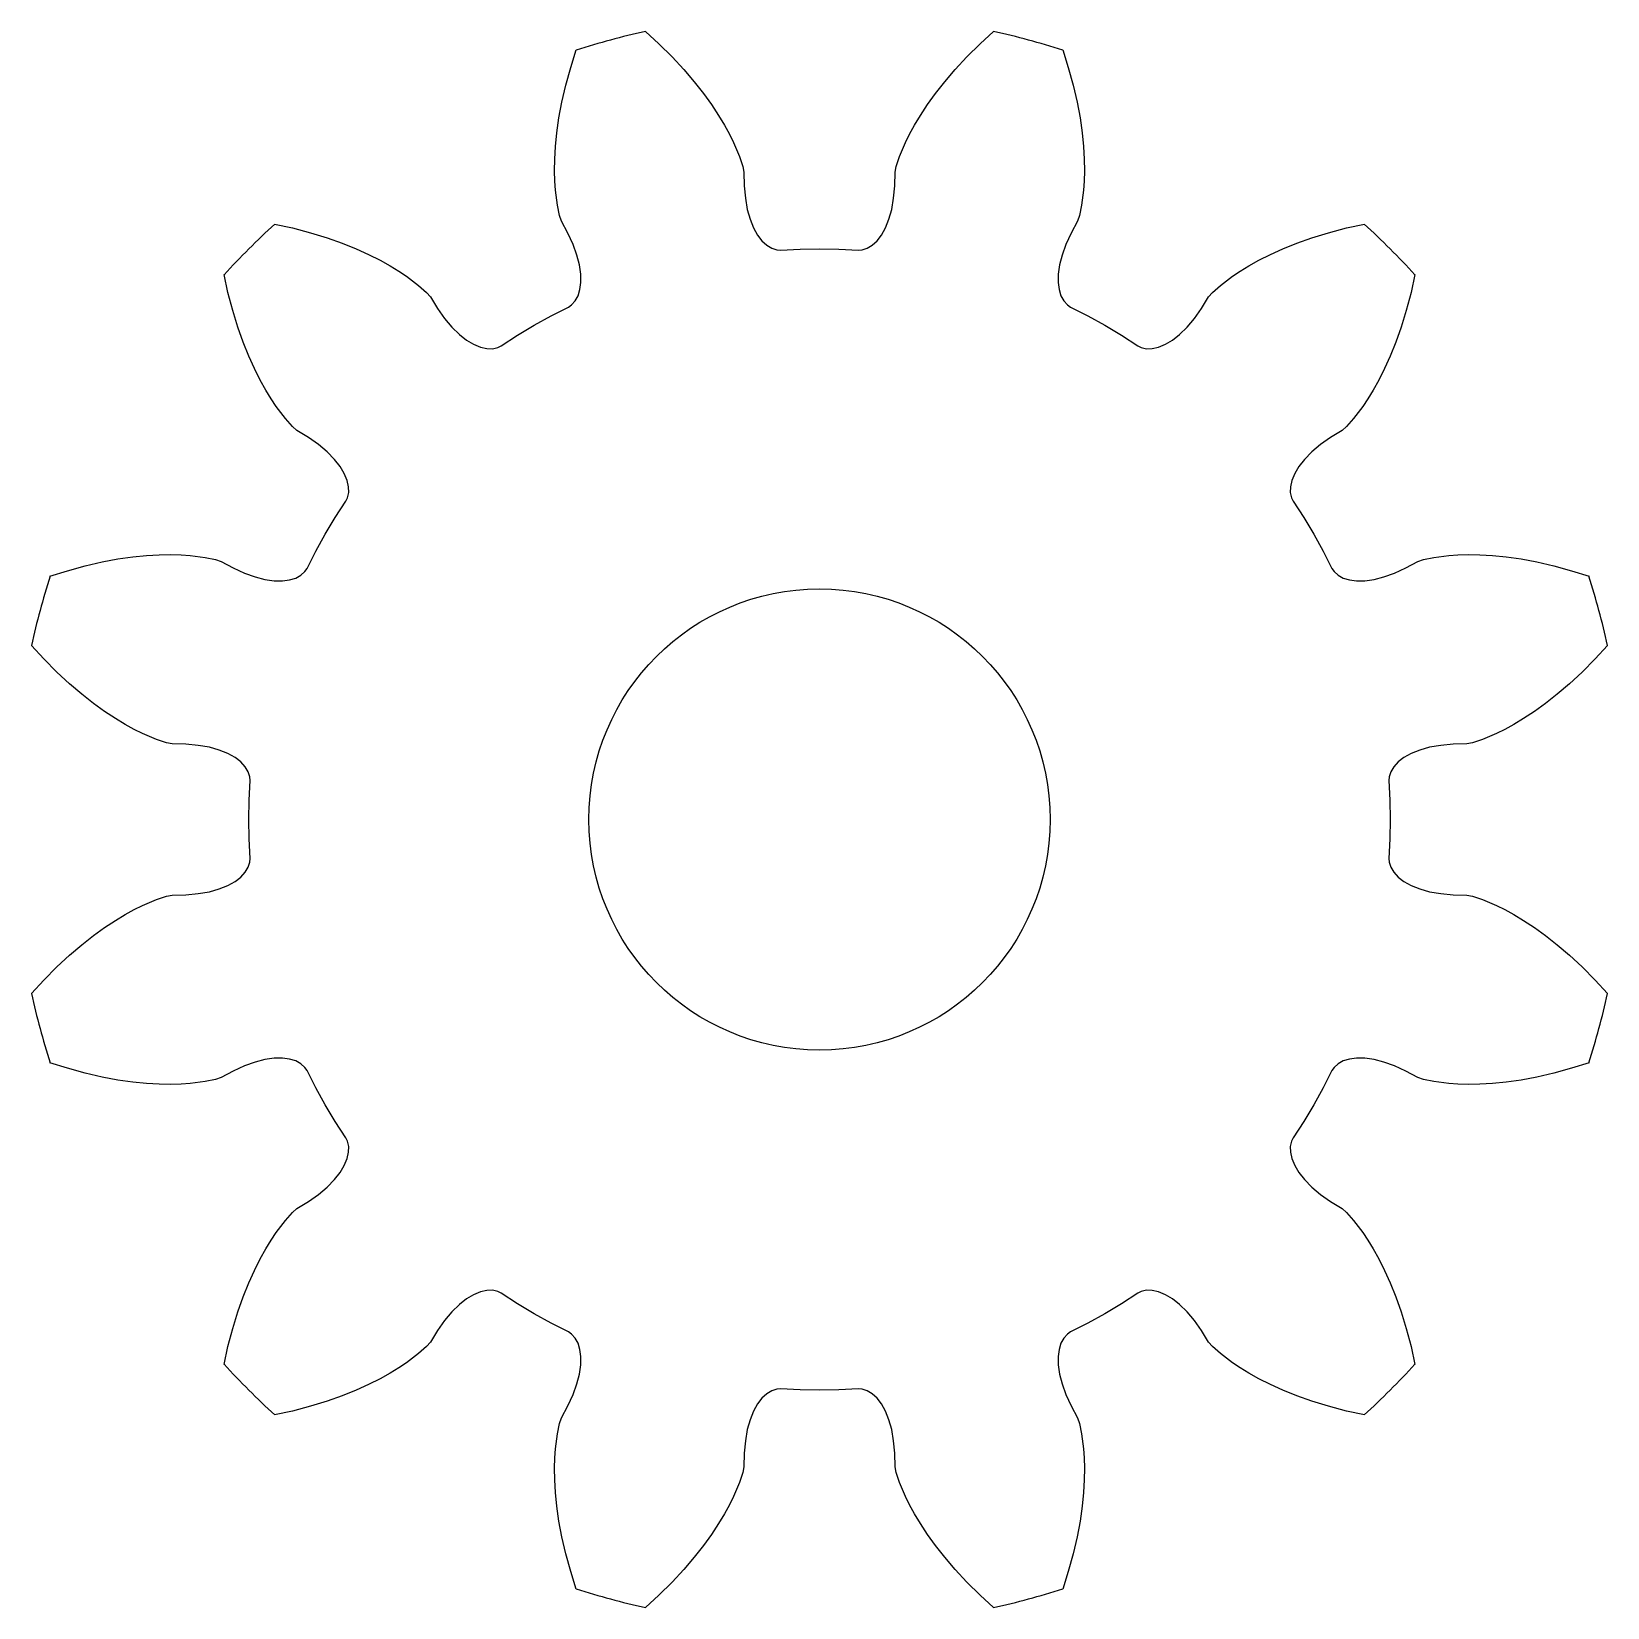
# Model space of a CAD drawing. Extents: x 29.2 to 42.8, y -6.8 to 6.8.
import ezdxf

# ---------------------------------------------------------------- set-up
doc = ezdxf.new("R2010")
doc.units = 0

msp = doc.modelspace()

# ---------------------------------------------------------------- linework, layer by layer
msp.add_circle((36, 0), 2)
msp.add_circle((36, 0), 2)
at = {"layer": 'layer0'}
for p, q in [((34.49, 6.835), (34.607, 6.729)), ((34.607, 6.729), (34.721, 6.616)), ((37.279, 6.616), (37.393, 6.729)), ((37.393, 6.729), (37.51, 6.835)), ((33.842, 6.524), (33.89, 6.675)), ((34.721, 6.616), (34.823, 6.506)), ((37.177, 6.506), (37.279, 6.616)), ((38.11, 6.675), (38.158, 6.524)), ((33.8, 6.37), (33.842, 6.524)), ((34.823, 6.506), (34.914, 6.4)), ((37.086, 6.4), (37.177, 6.506)), ((38.158, 6.524), (38.2, 6.37)), ((33.766, 6.223), (33.8, 6.37)), ((34.914, 6.4), (34.994, 6.298)), ((34.994, 6.298), (35.064, 6.201)), ((36.936, 6.201), (37.006, 6.298)), ((37.006, 6.298), (37.086, 6.4)), ((38.2, 6.37), (38.234, 6.223)), ((33.74, 6.086), (33.766, 6.223)), ((35.064, 6.201), (35.125, 6.108)), ((36.875, 6.108), (36.936, 6.201)), ((38.234, 6.223), (38.26, 6.086)), ((33.722, 5.957), (33.74, 6.086)), ((35.125, 6.108), (35.176, 6.023)), ((35.176, 6.023), (35.219, 5.944)), ((36.781, 5.944), (36.824, 6.023)), ((36.824, 6.023), (36.875, 6.108)), ((38.26, 6.086), (38.278, 5.957)), ((33.71, 5.838), (33.722, 5.957)), ((35.219, 5.944), (35.255, 5.872)), ((36.745, 5.872), (36.781, 5.944)), ((38.278, 5.957), (38.29, 5.838)), ((33.704, 5.728), (33.71, 5.838)), ((35.255, 5.872), (35.305, 5.751)), ((35.305, 5.751), (35.334, 5.664)), ((36.666, 5.664), (36.695, 5.751)), ((36.695, 5.751), (36.745, 5.872)), ((38.29, 5.838), (38.296, 5.728)), ((33.702, 5.628), (33.704, 5.728)), ((33.704, 5.538), (33.702, 5.628)), ((35.334, 5.664), (35.345, 5.614)), ((35.345, 5.614), (35.346, 5.496)), ((36.654, 5.496), (36.655, 5.614)), ((36.655, 5.614), (36.666, 5.664)), ((38.296, 5.728), (38.298, 5.628)), ((38.298, 5.628), (38.296, 5.538)), ((33.709, 5.458), (33.704, 5.538)), ((35.346, 5.496), (35.357, 5.389)), ((36.643, 5.389), (36.654, 5.496)), ((38.296, 5.538), (38.291, 5.458)), ((33.726, 5.328), (33.709, 5.458)), ((35.357, 5.389), (35.374, 5.292)), ((36.626, 5.292), (36.643, 5.389)), ((38.291, 5.458), (38.274, 5.328)), ((33.745, 5.238), (33.726, 5.328)), ((33.761, 5.189), (33.745, 5.238)), ((35.374, 5.292), (35.399, 5.207)), ((35.399, 5.207), (35.428, 5.132)), ((36.572, 5.132), (36.601, 5.207)), ((36.601, 5.207), (36.626, 5.292)), ((38.255, 5.238), (38.239, 5.189)), ((38.274, 5.328), (38.255, 5.238)), ((31.274, 5.164), (31.429, 5.131)), ((31.429, 5.131), (31.584, 5.09)), ((31.584, 5.09), (31.728, 5.046)), ((33.818, 5.087), (33.761, 5.189)), ((33.863, 4.989), (33.818, 5.087)), ((35.428, 5.132), (35.463, 5.07)), ((35.463, 5.07), (35.501, 5.019)), ((36.499, 5.019), (36.537, 5.07)), ((36.537, 5.07), (36.572, 5.132)), ((38.182, 5.087), (38.137, 4.989)), ((38.239, 5.189), (38.182, 5.087)), ((40.272, 5.046), (40.416, 5.09)), ((40.416, 5.09), (40.571, 5.131)), ((40.571, 5.131), (40.726, 5.164)), ((31.728, 5.046), (31.859, 5)), ((31.859, 5), (31.98, 4.951)), ((31.98, 4.951), (32.089, 4.902)), ((33.896, 4.896), (33.863, 4.989)), ((35.501, 5.019), (35.543, 4.981)), ((35.543, 4.981), (35.586, 4.955)), ((35.586, 4.955), (35.63, 4.941)), ((35.63, 4.941), (35.663, 4.939)), ((35.663, 4.939), (35.831, 4.947)), ((35.831, 4.947), (36, 4.95)), ((36, 4.95), (36.169, 4.947)), ((36.169, 4.947), (36.337, 4.939)), ((36.337, 4.939), (36.37, 4.941)), ((36.37, 4.941), (36.414, 4.955)), ((36.414, 4.955), (36.457, 4.981)), ((36.457, 4.981), (36.499, 5.019)), ((38.137, 4.989), (38.104, 4.896)), ((39.911, 4.902), (40.02, 4.951)), ((40.02, 4.951), (40.141, 5)), ((40.141, 5), (40.272, 5.046)), ((32.089, 4.902), (32.188, 4.853)), ((32.188, 4.853), (32.275, 4.804)), ((32.275, 4.804), (32.352, 4.757)), ((33.918, 4.81), (33.896, 4.896)), ((33.929, 4.731), (33.918, 4.81)), ((38.082, 4.81), (38.071, 4.731)), ((38.104, 4.896), (38.082, 4.81)), ((39.648, 4.757), (39.725, 4.804)), ((39.725, 4.804), (39.812, 4.853)), ((39.812, 4.853), (39.911, 4.902)), ((30.869, 4.571), (30.836, 4.726)), ((32.352, 4.757), (32.419, 4.713)), ((32.419, 4.713), (32.523, 4.633)), ((33.922, 4.596), (33.93, 4.659)), ((33.93, 4.659), (33.929, 4.731)), ((38.071, 4.731), (38.07, 4.659)), ((38.07, 4.659), (38.078, 4.596)), ((39.477, 4.633), (39.581, 4.713)), ((39.581, 4.713), (39.648, 4.757)), ((41.164, 4.726), (41.131, 4.571)), ((30.91, 4.416), (30.869, 4.571)), ((32.523, 4.633), (32.591, 4.572)), ((32.591, 4.572), (32.625, 4.534)), ((32.625, 4.534), (32.686, 4.433)), ((33.881, 4.498), (33.906, 4.542)), ((33.906, 4.542), (33.922, 4.596)), ((38.078, 4.596), (38.094, 4.542)), ((38.094, 4.542), (38.119, 4.498)), ((39.314, 4.433), (39.375, 4.534)), ((39.375, 4.534), (39.409, 4.572)), ((39.409, 4.572), (39.477, 4.633)), ((41.131, 4.571), (41.09, 4.416)), ((30.954, 4.272), (30.91, 4.416)), ((32.686, 4.433), (32.748, 4.345)), ((33.673, 4.369), (33.823, 4.445)), ((33.823, 4.445), (33.85, 4.464)), ((33.85, 4.464), (33.881, 4.498)), ((38.119, 4.498), (38.15, 4.464)), ((38.15, 4.464), (38.177, 4.445)), ((38.177, 4.445), (38.327, 4.369)), ((39.252, 4.345), (39.314, 4.433)), ((41.09, 4.416), (41.046, 4.272)), ((31, 4.141), (30.954, 4.272)), ((32.748, 4.345), (32.812, 4.27)), ((32.812, 4.27), (32.876, 4.208)), ((33.38, 4.2), (33.525, 4.287)), ((33.525, 4.287), (33.673, 4.369)), ((38.327, 4.369), (38.475, 4.287)), ((38.475, 4.287), (38.62, 4.2)), ((39.124, 4.208), (39.188, 4.27)), ((39.188, 4.27), (39.252, 4.345)), ((41.046, 4.272), (41, 4.141)), ((31.049, 4.02), (31, 4.141)), ((32.876, 4.208), (32.939, 4.159)), ((32.939, 4.159), (33, 4.122)), ((33, 4.122), (33.059, 4.097)), ((33.209, 4.094), (33.239, 4.108)), ((33.239, 4.108), (33.38, 4.2)), ((38.62, 4.2), (38.761, 4.108)), ((38.761, 4.108), (38.791, 4.094)), ((38.941, 4.097), (39, 4.122)), ((39, 4.122), (39.061, 4.159)), ((39.061, 4.159), (39.124, 4.208)), ((41, 4.141), (40.951, 4.02)), ((31.098, 3.911), (31.049, 4.02)), ((33.059, 4.097), (33.114, 4.085)), ((33.114, 4.085), (33.164, 4.084)), ((33.164, 4.084), (33.209, 4.094)), ((38.791, 4.094), (38.836, 4.084)), ((38.836, 4.084), (38.886, 4.085)), ((38.886, 4.085), (38.941, 4.097)), ((40.951, 4.02), (40.902, 3.911)), ((31.147, 3.812), (31.098, 3.911)), ((40.902, 3.911), (40.853, 3.812)), ((31.196, 3.725), (31.147, 3.812)), ((31.243, 3.648), (31.196, 3.725)), ((40.804, 3.725), (40.757, 3.648)), ((40.853, 3.812), (40.804, 3.725)), ((31.287, 3.581), (31.243, 3.648)), ((31.367, 3.477), (31.287, 3.581)), ((40.713, 3.581), (40.633, 3.477)), ((40.757, 3.648), (40.713, 3.581)), ((31.428, 3.409), (31.367, 3.477)), ((40.633, 3.477), (40.572, 3.409)), ((31.466, 3.375), (31.428, 3.409)), ((31.567, 3.314), (31.466, 3.375)), ((31.655, 3.252), (31.567, 3.314)), ((40.433, 3.314), (40.345, 3.252)), ((40.534, 3.375), (40.433, 3.314)), ((40.572, 3.409), (40.534, 3.375)), ((31.73, 3.188), (31.655, 3.252)), ((31.792, 3.124), (31.73, 3.188)), ((40.27, 3.188), (40.208, 3.124)), ((40.345, 3.252), (40.27, 3.188)), ((31.841, 3.061), (31.792, 3.124)), ((31.878, 3), (31.841, 3.061)), ((40.159, 3.061), (40.122, 3)), ((40.208, 3.124), (40.159, 3.061)), ((31.903, 2.941), (31.878, 3)), ((31.915, 2.886), (31.903, 2.941)), ((31.916, 2.836), (31.915, 2.886)), ((40.085, 2.886), (40.084, 2.836)), ((40.097, 2.941), (40.085, 2.886)), ((40.122, 3), (40.097, 2.941)), ((31.8, 2.62), (31.892, 2.761)), ((31.892, 2.761), (31.906, 2.791)), ((31.906, 2.791), (31.916, 2.836)), ((40.084, 2.836), (40.094, 2.791)), ((40.094, 2.791), (40.108, 2.761)), ((40.108, 2.761), (40.2, 2.62)), ((31.713, 2.475), (31.8, 2.62)), ((40.2, 2.62), (40.287, 2.475)), ((31.631, 2.327), (31.713, 2.475)), ((40.287, 2.475), (40.369, 2.327)), ((31.555, 2.177), (31.631, 2.327)), ((40.369, 2.327), (40.445, 2.177)), ((29.476, 2.158), (29.63, 2.2)), ((29.63, 2.2), (29.777, 2.234)), ((29.777, 2.234), (29.914, 2.26)), ((29.914, 2.26), (30.043, 2.278)), ((30.043, 2.278), (30.162, 2.29)), ((30.162, 2.29), (30.272, 2.296)), ((30.272, 2.296), (30.372, 2.298)), ((30.372, 2.298), (30.462, 2.296)), ((30.462, 2.296), (30.542, 2.291)), ((30.542, 2.291), (30.672, 2.274)), ((30.672, 2.274), (30.762, 2.255)), ((30.762, 2.255), (30.811, 2.239)), ((30.811, 2.239), (30.913, 2.182)), ((41.087, 2.182), (41.189, 2.239)), ((41.189, 2.239), (41.238, 2.255)), ((41.238, 2.255), (41.328, 2.274)), ((41.328, 2.274), (41.458, 2.291)), ((41.458, 2.291), (41.538, 2.296)), ((41.538, 2.296), (41.628, 2.298)), ((41.628, 2.298), (41.728, 2.296)), ((41.728, 2.296), (41.838, 2.29)), ((41.838, 2.29), (41.957, 2.278)), ((41.957, 2.278), (42.086, 2.26)), ((42.086, 2.26), (42.223, 2.234)), ((42.223, 2.234), (42.37, 2.2)), ((42.37, 2.2), (42.524, 2.158)), ((29.325, 2.11), (29.476, 2.158)), ((30.913, 2.182), (31.011, 2.137)), ((31.011, 2.137), (31.104, 2.104)), ((31.104, 2.104), (31.19, 2.082)), ((31.19, 2.082), (31.269, 2.071)), ((31.269, 2.071), (31.341, 2.07)), ((31.341, 2.07), (31.404, 2.078)), ((31.404, 2.078), (31.458, 2.094)), ((31.458, 2.094), (31.502, 2.119)), ((31.502, 2.119), (31.536, 2.15)), ((31.536, 2.15), (31.555, 2.177)), ((40.445, 2.177), (40.464, 2.15)), ((40.464, 2.15), (40.498, 2.119)), ((40.498, 2.119), (40.542, 2.094)), ((40.542, 2.094), (40.596, 2.078)), ((40.596, 2.078), (40.659, 2.07)), ((40.659, 2.07), (40.731, 2.071)), ((40.731, 2.071), (40.81, 2.082)), ((40.81, 2.082), (40.896, 2.104)), ((40.896, 2.104), (40.989, 2.137)), ((40.989, 2.137), (41.087, 2.182)), ((42.524, 2.158), (42.675, 2.11)), ((29.271, 1.393), (29.165, 1.51)), ((42.835, 1.51), (42.729, 1.393)), ((29.384, 1.279), (29.271, 1.393)), ((42.729, 1.393), (42.616, 1.279)), ((29.494, 1.177), (29.384, 1.279)), ((42.616, 1.279), (42.506, 1.177)), ((29.6, 1.086), (29.494, 1.177)), ((42.506, 1.177), (42.4, 1.086)), ((29.702, 1.006), (29.6, 1.086)), ((29.799, 0.936), (29.702, 1.006)), ((42.298, 1.006), (42.201, 0.936)), ((42.4, 1.086), (42.298, 1.006)), ((29.892, 0.875), (29.799, 0.936)), ((29.977, 0.824), (29.892, 0.875)), ((30.056, 0.781), (29.977, 0.824)), ((42.023, 0.824), (41.944, 0.781)), ((42.108, 0.875), (42.023, 0.824)), ((42.201, 0.936), (42.108, 0.875)), ((30.128, 0.745), (30.056, 0.781)), ((30.249, 0.695), (30.128, 0.745)), ((30.336, 0.666), (30.249, 0.695)), ((41.751, 0.695), (41.664, 0.666)), ((41.872, 0.745), (41.751, 0.695)), ((41.944, 0.781), (41.872, 0.745)), ((30.386, 0.655), (30.336, 0.666)), ((30.504, 0.654), (30.386, 0.655)), ((30.611, 0.643), (30.504, 0.654)), ((30.708, 0.626), (30.611, 0.643)), ((30.793, 0.601), (30.708, 0.626)), ((30.868, 0.572), (30.793, 0.601)), ((30.93, 0.537), (30.868, 0.572)), ((41.132, 0.572), (41.07, 0.537)), ((41.207, 0.601), (41.132, 0.572)), ((41.292, 0.626), (41.207, 0.601)), ((41.389, 0.643), (41.292, 0.626)), ((41.496, 0.654), (41.389, 0.643)), ((41.614, 0.655), (41.496, 0.654)), ((41.664, 0.666), (41.614, 0.655)), ((30.981, 0.499), (30.93, 0.537)), ((31.019, 0.457), (30.981, 0.499)), ((31.045, 0.414), (31.019, 0.457)), ((31.059, 0.37), (31.045, 0.414)), ((40.955, 0.414), (40.941, 0.37)), ((40.981, 0.457), (40.955, 0.414)), ((41.019, 0.499), (40.981, 0.457)), ((41.07, 0.537), (41.019, 0.499)), ((31.053, 0.169), (31.061, 0.337)), ((31.061, 0.337), (31.059, 0.37)), ((40.941, 0.37), (40.939, 0.337)), ((40.939, 0.337), (40.947, 0.169)), ((31.05, 0), (31.053, 0.169)), ((40.947, 0.169), (40.95, 0)), ((31.053, -0.169), (31.05, 0)), ((40.95, 0), (40.947, -0.169)), ((31.061, -0.337), (31.053, -0.169)), ((40.947, -0.169), (40.939, -0.337)), ((31.045, -0.414), (31.059, -0.37)), ((31.059, -0.37), (31.061, -0.337)), ((40.939, -0.337), (40.941, -0.37)), ((40.941, -0.37), (40.955, -0.414)), ((30.868, -0.572), (30.93, -0.537)), ((30.93, -0.537), (30.981, -0.499)), ((30.981, -0.499), (31.019, -0.457)), ((31.019, -0.457), (31.045, -0.414)), ((40.955, -0.414), (40.981, -0.457)), ((40.981, -0.457), (41.019, -0.499)), ((41.019, -0.499), (41.07, -0.537)), ((41.07, -0.537), (41.132, -0.572)), ((30.249, -0.695), (30.336, -0.666)), ((30.336, -0.666), (30.386, -0.655)), ((30.386, -0.655), (30.504, -0.654)), ((30.504, -0.654), (30.611, -0.643)), ((30.611, -0.643), (30.708, -0.626)), ((30.708, -0.626), (30.793, -0.601)), ((30.793, -0.601), (30.868, -0.572)), ((41.132, -0.572), (41.207, -0.601)), ((41.207, -0.601), (41.292, -0.626)), ((41.292, -0.626), (41.389, -0.643)), ((41.389, -0.643), (41.496, -0.654)), ((41.496, -0.654), (41.614, -0.655)), ((41.614, -0.655), (41.664, -0.666)), ((41.664, -0.666), (41.751, -0.695)), ((29.977, -0.824), (30.056, -0.781)), ((30.056, -0.781), (30.128, -0.745)), ((30.128, -0.745), (30.249, -0.695)), ((41.751, -0.695), (41.872, -0.745)), ((41.872, -0.745), (41.944, -0.781)), ((41.944, -0.781), (42.023, -0.824)), ((29.702, -1.006), (29.799, -0.936)), ((29.799, -0.936), (29.892, -0.875)), ((29.892, -0.875), (29.977, -0.824)), ((42.023, -0.824), (42.108, -0.875)), ((42.108, -0.875), (42.201, -0.936)), ((42.201, -0.936), (42.298, -1.006)), ((29.494, -1.177), (29.6, -1.086)), ((29.6, -1.086), (29.702, -1.006)), ((42.298, -1.006), (42.4, -1.086)), ((42.4, -1.086), (42.506, -1.177)), ((29.384, -1.279), (29.494, -1.177)), ((42.506, -1.177), (42.616, -1.279)), ((29.271, -1.393), (29.384, -1.279)), ((42.616, -1.279), (42.729, -1.393)), ((29.165, -1.51), (29.271, -1.393)), ((42.729, -1.393), (42.835, -1.51)), ((29.476, -2.158), (29.325, -2.11)), ((29.63, -2.2), (29.476, -2.158)), ((30.913, -2.182), (30.811, -2.239)), ((31.011, -2.137), (30.913, -2.182)), ((31.104, -2.104), (31.011, -2.137)), ((31.19, -2.082), (31.104, -2.104)), ((31.269, -2.071), (31.19, -2.082)), ((31.341, -2.07), (31.269, -2.071)), ((31.404, -2.078), (31.341, -2.07)), ((31.458, -2.094), (31.404, -2.078)), ((31.502, -2.119), (31.458, -2.094)), ((31.536, -2.15), (31.502, -2.119)), ((31.555, -2.177), (31.536, -2.15)), ((31.631, -2.327), (31.555, -2.177)), ((40.445, -2.177), (40.369, -2.327)), ((40.464, -2.15), (40.445, -2.177)), ((40.498, -2.119), (40.464, -2.15)), ((40.542, -2.094), (40.498, -2.119)), ((40.596, -2.078), (40.542, -2.094)), ((40.659, -2.07), (40.596, -2.078)), ((40.731, -2.071), (40.659, -2.07)), ((40.81, -2.082), (40.731, -2.071)), ((40.896, -2.104), (40.81, -2.082)), ((40.989, -2.137), (40.896, -2.104)), ((41.087, -2.182), (40.989, -2.137)), ((41.189, -2.239), (41.087, -2.182)), ((42.524, -2.158), (42.37, -2.2)), ((42.675, -2.11), (42.524, -2.158)), ((29.777, -2.234), (29.63, -2.2)), ((29.914, -2.26), (29.777, -2.234)), ((30.043, -2.278), (29.914, -2.26)), ((30.162, -2.29), (30.043, -2.278)), ((30.272, -2.296), (30.162, -2.29)), ((30.372, -2.298), (30.272, -2.296)), ((30.462, -2.296), (30.372, -2.298)), ((30.542, -2.291), (30.462, -2.296)), ((30.672, -2.274), (30.542, -2.291)), ((30.762, -2.255), (30.672, -2.274)), ((30.811, -2.239), (30.762, -2.255)), ((41.238, -2.255), (41.189, -2.239)), ((41.328, -2.274), (41.238, -2.255)), ((41.458, -2.291), (41.328, -2.274)), ((41.538, -2.296), (41.458, -2.291)), ((41.628, -2.298), (41.538, -2.296)), ((41.728, -2.296), (41.628, -2.298)), ((41.838, -2.29), (41.728, -2.296)), ((41.957, -2.278), (41.838, -2.29)), ((42.086, -2.26), (41.957, -2.278)), ((42.223, -2.234), (42.086, -2.26)), ((42.37, -2.2), (42.223, -2.234)), ((31.713, -2.475), (31.631, -2.327)), ((40.369, -2.327), (40.287, -2.475)), ((31.8, -2.62), (31.713, -2.475)), ((40.287, -2.475), (40.2, -2.62)), ((31.892, -2.761), (31.8, -2.62)), ((40.2, -2.62), (40.108, -2.761)), ((31.906, -2.791), (31.892, -2.761)), ((31.916, -2.836), (31.906, -2.791)), ((31.915, -2.886), (31.916, -2.836)), ((40.094, -2.791), (40.084, -2.836)), ((40.084, -2.836), (40.085, -2.886)), ((40.108, -2.761), (40.094, -2.791)), ((31.841, -3.061), (31.878, -3)), ((31.878, -3), (31.903, -2.941)), ((31.903, -2.941), (31.915, -2.886)), ((40.085, -2.886), (40.097, -2.941)), ((40.097, -2.941), (40.122, -3)), ((40.122, -3), (40.159, -3.061)), ((31.73, -3.188), (31.792, -3.124)), ((31.792, -3.124), (31.841, -3.061)), ((40.159, -3.061), (40.208, -3.124)), ((40.208, -3.124), (40.27, -3.188)), ((31.567, -3.314), (31.655, -3.252)), ((31.655, -3.252), (31.73, -3.188)), ((40.27, -3.188), (40.345, -3.252)), ((40.345, -3.252), (40.433, -3.314)), ((31.367, -3.477), (31.428, -3.409)), ((31.428, -3.409), (31.466, -3.375)), ((31.466, -3.375), (31.567, -3.314)), ((40.433, -3.314), (40.534, -3.375)), ((40.534, -3.375), (40.572, -3.409)), ((40.572, -3.409), (40.633, -3.477)), ((31.287, -3.581), (31.367, -3.477)), ((40.633, -3.477), (40.713, -3.581)), ((31.196, -3.725), (31.243, -3.648)), ((31.243, -3.648), (31.287, -3.581)), ((40.713, -3.581), (40.757, -3.648)), ((40.757, -3.648), (40.804, -3.725)), ((31.098, -3.911), (31.147, -3.812)), ((31.147, -3.812), (31.196, -3.725)), ((40.804, -3.725), (40.853, -3.812)), ((40.853, -3.812), (40.902, -3.911)), ((31.049, -4.02), (31.098, -3.911)), ((40.902, -3.911), (40.951, -4.02)), ((31, -4.141), (31.049, -4.02)), ((33.059, -4.097), (33, -4.122)), ((33.114, -4.085), (33.059, -4.097)), ((33.164, -4.084), (33.114, -4.085)), ((33.209, -4.094), (33.164, -4.084)), ((33.239, -4.108), (33.209, -4.094)), ((38.791, -4.094), (38.761, -4.108)), ((38.836, -4.084), (38.791, -4.094)), ((38.886, -4.085), (38.836, -4.084)), ((38.941, -4.097), (38.886, -4.085)), ((39, -4.122), (38.941, -4.097)), ((40.951, -4.02), (41, -4.141)), ((30.954, -4.272), (31, -4.141)), ((32.876, -4.208), (32.812, -4.27)), ((32.939, -4.159), (32.876, -4.208)), ((33, -4.122), (32.939, -4.159)), ((33.38, -4.2), (33.239, -4.108)), ((33.525, -4.287), (33.38, -4.2)), ((38.62, -4.2), (38.475, -4.287)), ((38.761, -4.108), (38.62, -4.2)), ((39.061, -4.159), (39, -4.122)), ((39.124, -4.208), (39.061, -4.159)), ((39.188, -4.27), (39.124, -4.208)), ((41, -4.141), (41.046, -4.272)), ((30.91, -4.416), (30.954, -4.272)), ((32.748, -4.345), (32.686, -4.433)), ((32.812, -4.27), (32.748, -4.345)), ((33.673, -4.369), (33.525, -4.287)), ((33.823, -4.445), (33.673, -4.369)), ((38.327, -4.369), (38.177, -4.445)), ((38.475, -4.287), (38.327, -4.369)), ((39.252, -4.345), (39.188, -4.27)), ((39.314, -4.433), (39.252, -4.345)), ((41.046, -4.272), (41.09, -4.416)), ((30.869, -4.571), (30.91, -4.416)), ((32.686, -4.433), (32.625, -4.534)), ((33.85, -4.464), (33.823, -4.445)), ((33.881, -4.498), (33.85, -4.464)), ((33.906, -4.542), (33.881, -4.498)), ((38.119, -4.498), (38.094, -4.542)), ((38.15, -4.464), (38.119, -4.498)), ((38.177, -4.445), (38.15, -4.464)), ((39.375, -4.534), (39.314, -4.433)), ((41.09, -4.416), (41.131, -4.571)), ((30.836, -4.726), (30.869, -4.571)), ((32.523, -4.633), (32.419, -4.713)), ((32.591, -4.572), (32.523, -4.633)), ((32.625, -4.534), (32.591, -4.572)), ((33.922, -4.596), (33.906, -4.542)), ((33.93, -4.659), (33.922, -4.596)), ((38.078, -4.596), (38.07, -4.659)), ((38.094, -4.542), (38.078, -4.596)), ((39.409, -4.572), (39.375, -4.534)), ((39.477, -4.633), (39.409, -4.572)), ((39.581, -4.713), (39.477, -4.633)), ((41.131, -4.571), (41.164, -4.726)), ((32.352, -4.757), (32.275, -4.804)), ((32.419, -4.713), (32.352, -4.757)), ((33.918, -4.81), (33.929, -4.731)), ((33.929, -4.731), (33.93, -4.659)), ((38.07, -4.659), (38.071, -4.731)), ((38.071, -4.731), (38.082, -4.81)), ((39.648, -4.757), (39.581, -4.713)), ((39.725, -4.804), (39.648, -4.757)), ((32.089, -4.902), (31.98, -4.951)), ((32.188, -4.853), (32.089, -4.902)), ((32.275, -4.804), (32.188, -4.853)), ((33.863, -4.989), (33.896, -4.896)), ((33.896, -4.896), (33.918, -4.81)), ((38.082, -4.81), (38.104, -4.896)), ((38.104, -4.896), (38.137, -4.989)), ((39.812, -4.853), (39.725, -4.804)), ((39.911, -4.902), (39.812, -4.853)), ((40.02, -4.951), (39.911, -4.902)), ((31.728, -5.046), (31.584, -5.09)), ((31.859, -5), (31.728, -5.046)), ((31.98, -4.951), (31.859, -5)), ((33.818, -5.087), (33.863, -4.989)), ((35.501, -5.019), (35.463, -5.07)), ((35.543, -4.981), (35.501, -5.019)), ((35.586, -4.955), (35.543, -4.981)), ((35.63, -4.941), (35.586, -4.955)), ((35.663, -4.939), (35.63, -4.941)), ((35.831, -4.947), (35.663, -4.939)), ((36, -4.95), (35.831, -4.947)), ((36.169, -4.947), (36, -4.95)), ((36.337, -4.939), (36.169, -4.947)), ((36.37, -4.941), (36.337, -4.939)), ((36.414, -4.955), (36.37, -4.941)), ((36.457, -4.981), (36.414, -4.955)), ((36.499, -5.019), (36.457, -4.981)), ((36.537, -5.07), (36.499, -5.019)), ((38.137, -4.989), (38.182, -5.087)), ((40.141, -5), (40.02, -4.951)), ((40.272, -5.046), (40.141, -5)), ((40.416, -5.09), (40.272, -5.046)), ((31.429, -5.131), (31.274, -5.164)), ((31.584, -5.09), (31.429, -5.131)), ((33.745, -5.238), (33.761, -5.189)), ((33.761, -5.189), (33.818, -5.087)), ((35.428, -5.132), (35.399, -5.207)), ((35.463, -5.07), (35.428, -5.132)), ((36.572, -5.132), (36.537, -5.07)), ((36.601, -5.207), (36.572, -5.132)), ((38.182, -5.087), (38.239, -5.189)), ((38.239, -5.189), (38.255, -5.238)), ((40.571, -5.131), (40.416, -5.09)), ((40.726, -5.164), (40.571, -5.131)), ((33.709, -5.458), (33.726, -5.328)), ((33.726, -5.328), (33.745, -5.238)), ((35.374, -5.292), (35.357, -5.389)), ((35.399, -5.207), (35.374, -5.292)), ((36.626, -5.292), (36.601, -5.207)), ((36.643, -5.389), (36.626, -5.292)), ((38.255, -5.238), (38.274, -5.328)), ((38.274, -5.328), (38.291, -5.458)), ((33.704, -5.538), (33.709, -5.458)), ((35.357, -5.389), (35.346, -5.496)), ((36.654, -5.496), (36.643, -5.389)), ((38.291, -5.458), (38.296, -5.538)), ((33.702, -5.628), (33.704, -5.538)), ((35.346, -5.496), (35.345, -5.614)), ((36.655, -5.614), (36.654, -5.496)), ((38.296, -5.538), (38.298, -5.628)), ((33.704, -5.728), (33.702, -5.628)), ((33.71, -5.838), (33.704, -5.728)), ((35.334, -5.664), (35.305, -5.751)), ((35.345, -5.614), (35.334, -5.664)), ((36.666, -5.664), (36.655, -5.614)), ((36.695, -5.751), (36.666, -5.664)), ((38.296, -5.728), (38.29, -5.838)), ((38.298, -5.628), (38.296, -5.728)), ((33.722, -5.957), (33.71, -5.838)), ((35.255, -5.872), (35.219, -5.944)), ((35.305, -5.751), (35.255, -5.872)), ((36.745, -5.872), (36.695, -5.751)), ((36.781, -5.944), (36.745, -5.872)), ((38.29, -5.838), (38.278, -5.957)), ((33.74, -6.086), (33.722, -5.957)), ((35.219, -5.944), (35.176, -6.023)), ((36.824, -6.023), (36.781, -5.944)), ((38.278, -5.957), (38.26, -6.086)), ((33.766, -6.223), (33.74, -6.086)), ((35.125, -6.108), (35.064, -6.201)), ((35.176, -6.023), (35.125, -6.108)), ((36.875, -6.108), (36.824, -6.023)), ((36.936, -6.201), (36.875, -6.108)), ((38.26, -6.086), (38.234, -6.223)), ((33.8, -6.37), (33.766, -6.223)), ((35.064, -6.201), (34.994, -6.298)), ((37.006, -6.298), (36.936, -6.201)), ((38.234, -6.223), (38.2, -6.37)), ((33.842, -6.524), (33.8, -6.37)), ((34.914, -6.4), (34.823, -6.506)), ((34.994, -6.298), (34.914, -6.4)), ((37.086, -6.4), (37.006, -6.298)), ((37.177, -6.506), (37.086, -6.4)), ((38.2, -6.37), (38.158, -6.524)), ((33.89, -6.675), (33.842, -6.524)), ((34.823, -6.506), (34.721, -6.616)), ((37.279, -6.616), (37.177, -6.506)), ((38.158, -6.524), (38.11, -6.675)), ((34.721, -6.616), (34.607, -6.729)), ((37.393, -6.729), (37.279, -6.616)), ((34.607, -6.729), (34.49, -6.835)), ((37.51, -6.835), (37.393, -6.729))]:
    msp.add_line(p, q, dxfattribs=at)
for start, end in [(102.4603, 107.5397), (72.4603, 77.5397), (132.4603, 137.5397), (42.4603, 47.5397), (162.4603, 167.5397), (12.4603, 17.5397), (192.4603, 197.5397), (342.4603, 347.5397), (222.4603, 227.5397), (312.4603, 317.5397), (252.4603, 257.5397), (282.4603, 287.5397)]:
    msp.add_arc((36, 0), 7, start, end, dxfattribs=at)
at = {"layer": 'layer1'}
for p, q in [((34.49, 6.835), (34.607, 6.729)), ((34.607, 6.729), (34.721, 6.616)), ((37.279, 6.616), (37.393, 6.729)), ((37.393, 6.729), (37.51, 6.835)), ((33.842, 6.524), (33.89, 6.675)), ((34.721, 6.616), (34.823, 6.506)), ((37.177, 6.506), (37.279, 6.616)), ((38.11, 6.675), (38.158, 6.524)), ((33.8, 6.37), (33.842, 6.524)), ((34.823, 6.506), (34.914, 6.4)), ((37.086, 6.4), (37.177, 6.506)), ((38.158, 6.524), (38.2, 6.37)), ((33.766, 6.223), (33.8, 6.37)), ((34.914, 6.4), (34.994, 6.298)), ((34.994, 6.298), (35.064, 6.201)), ((36.936, 6.201), (37.006, 6.298)), ((37.006, 6.298), (37.086, 6.4)), ((38.2, 6.37), (38.234, 6.223)), ((33.74, 6.086), (33.766, 6.223)), ((35.064, 6.201), (35.125, 6.108)), ((36.875, 6.108), (36.936, 6.201)), ((38.234, 6.223), (38.26, 6.086)), ((33.722, 5.957), (33.74, 6.086)), ((35.125, 6.108), (35.176, 6.023)), ((35.176, 6.023), (35.219, 5.944)), ((36.781, 5.944), (36.824, 6.023)), ((36.824, 6.023), (36.875, 6.108)), ((38.26, 6.086), (38.278, 5.957)), ((33.71, 5.838), (33.722, 5.957)), ((35.219, 5.944), (35.255, 5.872)), ((36.745, 5.872), (36.781, 5.944)), ((38.278, 5.957), (38.29, 5.838)), ((33.704, 5.728), (33.71, 5.838)), ((35.255, 5.872), (35.305, 5.751)), ((35.305, 5.751), (35.334, 5.664)), ((36.666, 5.664), (36.695, 5.751)), ((36.695, 5.751), (36.745, 5.872)), ((38.29, 5.838), (38.296, 5.728)), ((33.702, 5.628), (33.704, 5.728)), ((33.704, 5.538), (33.702, 5.628)), ((35.334, 5.664), (35.345, 5.614)), ((35.345, 5.614), (35.346, 5.496)), ((36.654, 5.496), (36.655, 5.614)), ((36.655, 5.614), (36.666, 5.664)), ((38.296, 5.728), (38.298, 5.628)), ((38.298, 5.628), (38.296, 5.538)), ((33.709, 5.458), (33.704, 5.538)), ((35.346, 5.496), (35.357, 5.389)), ((36.643, 5.389), (36.654, 5.496)), ((38.296, 5.538), (38.291, 5.458)), ((33.726, 5.328), (33.709, 5.458)), ((35.357, 5.389), (35.374, 5.292)), ((36.626, 5.292), (36.643, 5.389)), ((38.291, 5.458), (38.274, 5.328)), ((33.745, 5.238), (33.726, 5.328)), ((33.761, 5.189), (33.745, 5.238)), ((35.374, 5.292), (35.399, 5.207)), ((35.399, 5.207), (35.428, 5.132)), ((36.572, 5.132), (36.601, 5.207)), ((36.601, 5.207), (36.626, 5.292)), ((38.255, 5.238), (38.239, 5.189)), ((38.274, 5.328), (38.255, 5.238)), ((31.274, 5.164), (31.429, 5.131)), ((31.429, 5.131), (31.584, 5.09)), ((31.584, 5.09), (31.728, 5.046)), ((33.818, 5.087), (33.761, 5.189)), ((33.863, 4.989), (33.818, 5.087)), ((35.428, 5.132), (35.463, 5.07)), ((35.463, 5.07), (35.501, 5.019)), ((36.499, 5.019), (36.537, 5.07)), ((36.537, 5.07), (36.572, 5.132)), ((38.182, 5.087), (38.137, 4.989)), ((38.239, 5.189), (38.182, 5.087)), ((40.272, 5.046), (40.416, 5.09)), ((40.416, 5.09), (40.571, 5.131)), ((40.571, 5.131), (40.726, 5.164)), ((31.728, 5.046), (31.859, 5)), ((31.859, 5), (31.98, 4.951)), ((31.98, 4.951), (32.089, 4.902)), ((33.896, 4.896), (33.863, 4.989)), ((35.501, 5.019), (35.543, 4.981)), ((35.543, 4.981), (35.586, 4.955)), ((35.586, 4.955), (35.63, 4.941)), ((35.63, 4.941), (35.663, 4.939)), ((35.663, 4.939), (35.831, 4.947)), ((35.831, 4.947), (36, 4.95)), ((36, 4.95), (36.169, 4.947)), ((36.169, 4.947), (36.337, 4.939)), ((36.337, 4.939), (36.37, 4.941)), ((36.37, 4.941), (36.414, 4.955)), ((36.414, 4.955), (36.457, 4.981)), ((36.457, 4.981), (36.499, 5.019)), ((38.137, 4.989), (38.104, 4.896)), ((39.911, 4.902), (40.02, 4.951)), ((40.02, 4.951), (40.141, 5)), ((40.141, 5), (40.272, 5.046)), ((32.089, 4.902), (32.188, 4.853)), ((32.188, 4.853), (32.275, 4.804)), ((32.275, 4.804), (32.352, 4.757)), ((33.918, 4.81), (33.896, 4.896)), ((33.929, 4.731), (33.918, 4.81)), ((38.082, 4.81), (38.071, 4.731)), ((38.104, 4.896), (38.082, 4.81)), ((39.648, 4.757), (39.725, 4.804)), ((39.725, 4.804), (39.812, 4.853)), ((39.812, 4.853), (39.911, 4.902)), ((30.869, 4.571), (30.836, 4.726)), ((32.352, 4.757), (32.419, 4.713)), ((32.419, 4.713), (32.523, 4.633)), ((33.922, 4.596), (33.93, 4.659)), ((33.93, 4.659), (33.929, 4.731)), ((38.071, 4.731), (38.07, 4.659)), ((38.07, 4.659), (38.078, 4.596)), ((39.477, 4.633), (39.581, 4.713)), ((39.581, 4.713), (39.648, 4.757)), ((41.164, 4.726), (41.131, 4.571)), ((30.91, 4.416), (30.869, 4.571)), ((32.523, 4.633), (32.591, 4.572)), ((32.591, 4.572), (32.625, 4.534)), ((32.625, 4.534), (32.686, 4.433)), ((33.881, 4.498), (33.906, 4.542)), ((33.906, 4.542), (33.922, 4.596)), ((38.078, 4.596), (38.094, 4.542)), ((38.094, 4.542), (38.119, 4.498)), ((39.314, 4.433), (39.375, 4.534)), ((39.375, 4.534), (39.409, 4.572)), ((39.409, 4.572), (39.477, 4.633)), ((41.131, 4.571), (41.09, 4.416)), ((30.954, 4.272), (30.91, 4.416)), ((32.686, 4.433), (32.748, 4.345)), ((33.673, 4.369), (33.823, 4.445)), ((33.823, 4.445), (33.85, 4.464)), ((33.85, 4.464), (33.881, 4.498)), ((38.119, 4.498), (38.15, 4.464)), ((38.15, 4.464), (38.177, 4.445)), ((38.177, 4.445), (38.327, 4.369)), ((39.252, 4.345), (39.314, 4.433)), ((41.09, 4.416), (41.046, 4.272)), ((31, 4.141), (30.954, 4.272)), ((32.748, 4.345), (32.812, 4.27)), ((32.812, 4.27), (32.876, 4.208)), ((33.38, 4.2), (33.525, 4.287)), ((33.525, 4.287), (33.673, 4.369)), ((38.327, 4.369), (38.475, 4.287)), ((38.475, 4.287), (38.62, 4.2)), ((39.124, 4.208), (39.188, 4.27)), ((39.188, 4.27), (39.252, 4.345)), ((41.046, 4.272), (41, 4.141)), ((31.049, 4.02), (31, 4.141)), ((32.876, 4.208), (32.939, 4.159)), ((32.939, 4.159), (33, 4.122)), ((33, 4.122), (33.059, 4.097)), ((33.209, 4.094), (33.239, 4.108)), ((33.239, 4.108), (33.38, 4.2)), ((38.62, 4.2), (38.761, 4.108)), ((38.761, 4.108), (38.791, 4.094)), ((38.941, 4.097), (39, 4.122)), ((39, 4.122), (39.061, 4.159)), ((39.061, 4.159), (39.124, 4.208)), ((41, 4.141), (40.951, 4.02)), ((31.098, 3.911), (31.049, 4.02)), ((33.059, 4.097), (33.114, 4.085)), ((33.114, 4.085), (33.164, 4.084)), ((33.164, 4.084), (33.209, 4.094)), ((38.791, 4.094), (38.836, 4.084)), ((38.836, 4.084), (38.886, 4.085)), ((38.886, 4.085), (38.941, 4.097)), ((40.951, 4.02), (40.902, 3.911)), ((31.147, 3.812), (31.098, 3.911)), ((40.902, 3.911), (40.853, 3.812)), ((31.196, 3.725), (31.147, 3.812)), ((31.243, 3.648), (31.196, 3.725)), ((40.804, 3.725), (40.757, 3.648)), ((40.853, 3.812), (40.804, 3.725)), ((31.287, 3.581), (31.243, 3.648)), ((31.367, 3.477), (31.287, 3.581)), ((40.713, 3.581), (40.633, 3.477)), ((40.757, 3.648), (40.713, 3.581)), ((31.428, 3.409), (31.367, 3.477)), ((40.633, 3.477), (40.572, 3.409)), ((31.466, 3.375), (31.428, 3.409)), ((31.567, 3.314), (31.466, 3.375)), ((31.655, 3.252), (31.567, 3.314)), ((40.433, 3.314), (40.345, 3.252)), ((40.534, 3.375), (40.433, 3.314)), ((40.572, 3.409), (40.534, 3.375)), ((31.73, 3.188), (31.655, 3.252)), ((31.792, 3.124), (31.73, 3.188)), ((40.27, 3.188), (40.208, 3.124)), ((40.345, 3.252), (40.27, 3.188)), ((31.841, 3.061), (31.792, 3.124)), ((31.878, 3), (31.841, 3.061)), ((40.159, 3.061), (40.122, 3)), ((40.208, 3.124), (40.159, 3.061)), ((31.903, 2.941), (31.878, 3)), ((31.915, 2.886), (31.903, 2.941)), ((31.916, 2.836), (31.915, 2.886)), ((40.085, 2.886), (40.084, 2.836)), ((40.097, 2.941), (40.085, 2.886)), ((40.122, 3), (40.097, 2.941)), ((31.8, 2.62), (31.892, 2.761)), ((31.892, 2.761), (31.906, 2.791)), ((31.906, 2.791), (31.916, 2.836)), ((40.084, 2.836), (40.094, 2.791)), ((40.094, 2.791), (40.108, 2.761)), ((40.108, 2.761), (40.2, 2.62)), ((31.713, 2.475), (31.8, 2.62)), ((40.2, 2.62), (40.287, 2.475)), ((31.631, 2.327), (31.713, 2.475)), ((40.287, 2.475), (40.369, 2.327)), ((31.555, 2.177), (31.631, 2.327)), ((40.369, 2.327), (40.445, 2.177)), ((29.476, 2.158), (29.63, 2.2)), ((29.63, 2.2), (29.777, 2.234)), ((29.777, 2.234), (29.914, 2.26)), ((29.914, 2.26), (30.043, 2.278)), ((30.043, 2.278), (30.162, 2.29)), ((30.162, 2.29), (30.272, 2.296)), ((30.272, 2.296), (30.372, 2.298)), ((30.372, 2.298), (30.462, 2.296)), ((30.462, 2.296), (30.542, 2.291)), ((30.542, 2.291), (30.672, 2.274)), ((30.672, 2.274), (30.762, 2.255)), ((30.762, 2.255), (30.811, 2.239)), ((30.811, 2.239), (30.913, 2.182)), ((41.087, 2.182), (41.189, 2.239)), ((41.189, 2.239), (41.238, 2.255)), ((41.238, 2.255), (41.328, 2.274)), ((41.328, 2.274), (41.458, 2.291)), ((41.458, 2.291), (41.538, 2.296)), ((41.538, 2.296), (41.628, 2.298)), ((41.628, 2.298), (41.728, 2.296)), ((41.728, 2.296), (41.838, 2.29)), ((41.838, 2.29), (41.957, 2.278)), ((41.957, 2.278), (42.086, 2.26)), ((42.086, 2.26), (42.223, 2.234)), ((42.223, 2.234), (42.37, 2.2)), ((42.37, 2.2), (42.524, 2.158)), ((29.325, 2.11), (29.476, 2.158)), ((30.913, 2.182), (31.011, 2.137)), ((31.011, 2.137), (31.104, 2.104)), ((31.104, 2.104), (31.19, 2.082)), ((31.19, 2.082), (31.269, 2.071)), ((31.269, 2.071), (31.341, 2.07)), ((31.341, 2.07), (31.404, 2.078)), ((31.404, 2.078), (31.458, 2.094)), ((31.458, 2.094), (31.502, 2.119)), ((31.502, 2.119), (31.536, 2.15)), ((31.536, 2.15), (31.555, 2.177)), ((40.445, 2.177), (40.464, 2.15)), ((40.464, 2.15), (40.498, 2.119)), ((40.498, 2.119), (40.542, 2.094)), ((40.542, 2.094), (40.596, 2.078)), ((40.596, 2.078), (40.659, 2.07)), ((40.659, 2.07), (40.731, 2.071)), ((40.731, 2.071), (40.81, 2.082)), ((40.81, 2.082), (40.896, 2.104)), ((40.896, 2.104), (40.989, 2.137)), ((40.989, 2.137), (41.087, 2.182)), ((42.524, 2.158), (42.675, 2.11)), ((29.271, 1.393), (29.165, 1.51)), ((42.835, 1.51), (42.729, 1.393)), ((29.384, 1.279), (29.271, 1.393)), ((42.729, 1.393), (42.616, 1.279)), ((29.494, 1.177), (29.384, 1.279)), ((42.616, 1.279), (42.506, 1.177)), ((29.6, 1.086), (29.494, 1.177)), ((42.506, 1.177), (42.4, 1.086)), ((29.702, 1.006), (29.6, 1.086)), ((29.799, 0.936), (29.702, 1.006)), ((42.298, 1.006), (42.201, 0.936)), ((42.4, 1.086), (42.298, 1.006)), ((29.892, 0.875), (29.799, 0.936)), ((29.977, 0.824), (29.892, 0.875)), ((30.056, 0.781), (29.977, 0.824)), ((42.023, 0.824), (41.944, 0.781)), ((42.108, 0.875), (42.023, 0.824)), ((42.201, 0.936), (42.108, 0.875)), ((30.128, 0.745), (30.056, 0.781)), ((30.249, 0.695), (30.128, 0.745)), ((30.336, 0.666), (30.249, 0.695)), ((41.751, 0.695), (41.664, 0.666)), ((41.872, 0.745), (41.751, 0.695)), ((41.944, 0.781), (41.872, 0.745)), ((30.386, 0.655), (30.336, 0.666)), ((30.504, 0.654), (30.386, 0.655)), ((30.611, 0.643), (30.504, 0.654)), ((30.708, 0.626), (30.611, 0.643)), ((30.793, 0.601), (30.708, 0.626)), ((30.868, 0.572), (30.793, 0.601)), ((30.93, 0.537), (30.868, 0.572)), ((41.132, 0.572), (41.07, 0.537)), ((41.207, 0.601), (41.132, 0.572)), ((41.292, 0.626), (41.207, 0.601)), ((41.389, 0.643), (41.292, 0.626)), ((41.496, 0.654), (41.389, 0.643)), ((41.614, 0.655), (41.496, 0.654)), ((41.664, 0.666), (41.614, 0.655)), ((30.981, 0.499), (30.93, 0.537)), ((31.019, 0.457), (30.981, 0.499)), ((31.045, 0.414), (31.019, 0.457)), ((31.059, 0.37), (31.045, 0.414)), ((40.955, 0.414), (40.941, 0.37)), ((40.981, 0.457), (40.955, 0.414)), ((41.019, 0.499), (40.981, 0.457)), ((41.07, 0.537), (41.019, 0.499)), ((31.053, 0.169), (31.061, 0.337)), ((31.061, 0.337), (31.059, 0.37)), ((40.941, 0.37), (40.939, 0.337)), ((40.939, 0.337), (40.947, 0.169)), ((31.05, 0), (31.053, 0.169)), ((40.947, 0.169), (40.95, 0)), ((31.053, -0.169), (31.05, 0)), ((40.95, 0), (40.947, -0.169)), ((31.061, -0.337), (31.053, -0.169)), ((40.947, -0.169), (40.939, -0.337)), ((31.045, -0.414), (31.059, -0.37)), ((31.059, -0.37), (31.061, -0.337)), ((40.939, -0.337), (40.941, -0.37)), ((40.941, -0.37), (40.955, -0.414)), ((30.868, -0.572), (30.93, -0.537)), ((30.93, -0.537), (30.981, -0.499)), ((30.981, -0.499), (31.019, -0.457)), ((31.019, -0.457), (31.045, -0.414)), ((40.955, -0.414), (40.981, -0.457)), ((40.981, -0.457), (41.019, -0.499)), ((41.019, -0.499), (41.07, -0.537)), ((41.07, -0.537), (41.132, -0.572)), ((30.249, -0.695), (30.336, -0.666)), ((30.336, -0.666), (30.386, -0.655)), ((30.386, -0.655), (30.504, -0.654)), ((30.504, -0.654), (30.611, -0.643)), ((30.611, -0.643), (30.708, -0.626)), ((30.708, -0.626), (30.793, -0.601)), ((30.793, -0.601), (30.868, -0.572)), ((41.132, -0.572), (41.207, -0.601)), ((41.207, -0.601), (41.292, -0.626)), ((41.292, -0.626), (41.389, -0.643)), ((41.389, -0.643), (41.496, -0.654)), ((41.496, -0.654), (41.614, -0.655)), ((41.614, -0.655), (41.664, -0.666)), ((41.664, -0.666), (41.751, -0.695)), ((29.977, -0.824), (30.056, -0.781)), ((30.056, -0.781), (30.128, -0.745)), ((30.128, -0.745), (30.249, -0.695)), ((41.751, -0.695), (41.872, -0.745)), ((41.872, -0.745), (41.944, -0.781)), ((41.944, -0.781), (42.023, -0.824)), ((29.702, -1.006), (29.799, -0.936)), ((29.799, -0.936), (29.892, -0.875)), ((29.892, -0.875), (29.977, -0.824)), ((42.023, -0.824), (42.108, -0.875)), ((42.108, -0.875), (42.201, -0.936)), ((42.201, -0.936), (42.298, -1.006)), ((29.494, -1.177), (29.6, -1.086)), ((29.6, -1.086), (29.702, -1.006)), ((42.298, -1.006), (42.4, -1.086)), ((42.4, -1.086), (42.506, -1.177)), ((29.384, -1.279), (29.494, -1.177)), ((42.506, -1.177), (42.616, -1.279)), ((29.271, -1.393), (29.384, -1.279)), ((42.616, -1.279), (42.729, -1.393)), ((29.165, -1.51), (29.271, -1.393)), ((42.729, -1.393), (42.835, -1.51)), ((29.476, -2.158), (29.325, -2.11)), ((29.63, -2.2), (29.476, -2.158)), ((30.913, -2.182), (30.811, -2.239)), ((31.011, -2.137), (30.913, -2.182)), ((31.104, -2.104), (31.011, -2.137)), ((31.19, -2.082), (31.104, -2.104)), ((31.269, -2.071), (31.19, -2.082)), ((31.341, -2.07), (31.269, -2.071)), ((31.404, -2.078), (31.341, -2.07)), ((31.458, -2.094), (31.404, -2.078)), ((31.502, -2.119), (31.458, -2.094)), ((31.536, -2.15), (31.502, -2.119)), ((31.555, -2.177), (31.536, -2.15)), ((31.631, -2.327), (31.555, -2.177)), ((40.445, -2.177), (40.369, -2.327)), ((40.464, -2.15), (40.445, -2.177)), ((40.498, -2.119), (40.464, -2.15)), ((40.542, -2.094), (40.498, -2.119)), ((40.596, -2.078), (40.542, -2.094)), ((40.659, -2.07), (40.596, -2.078)), ((40.731, -2.071), (40.659, -2.07)), ((40.81, -2.082), (40.731, -2.071)), ((40.896, -2.104), (40.81, -2.082)), ((40.989, -2.137), (40.896, -2.104)), ((41.087, -2.182), (40.989, -2.137)), ((41.189, -2.239), (41.087, -2.182)), ((42.524, -2.158), (42.37, -2.2)), ((42.675, -2.11), (42.524, -2.158)), ((29.777, -2.234), (29.63, -2.2)), ((29.914, -2.26), (29.777, -2.234)), ((30.043, -2.278), (29.914, -2.26)), ((30.162, -2.29), (30.043, -2.278)), ((30.272, -2.296), (30.162, -2.29)), ((30.372, -2.298), (30.272, -2.296)), ((30.462, -2.296), (30.372, -2.298)), ((30.542, -2.291), (30.462, -2.296)), ((30.672, -2.274), (30.542, -2.291)), ((30.762, -2.255), (30.672, -2.274)), ((30.811, -2.239), (30.762, -2.255)), ((41.238, -2.255), (41.189, -2.239)), ((41.328, -2.274), (41.238, -2.255)), ((41.458, -2.291), (41.328, -2.274)), ((41.538, -2.296), (41.458, -2.291)), ((41.628, -2.298), (41.538, -2.296)), ((41.728, -2.296), (41.628, -2.298)), ((41.838, -2.29), (41.728, -2.296)), ((41.957, -2.278), (41.838, -2.29)), ((42.086, -2.26), (41.957, -2.278)), ((42.223, -2.234), (42.086, -2.26)), ((42.37, -2.2), (42.223, -2.234)), ((31.713, -2.475), (31.631, -2.327)), ((40.369, -2.327), (40.287, -2.475)), ((31.8, -2.62), (31.713, -2.475)), ((40.287, -2.475), (40.2, -2.62)), ((31.892, -2.761), (31.8, -2.62)), ((40.2, -2.62), (40.108, -2.761)), ((31.906, -2.791), (31.892, -2.761)), ((31.916, -2.836), (31.906, -2.791)), ((31.915, -2.886), (31.916, -2.836)), ((40.094, -2.791), (40.084, -2.836)), ((40.084, -2.836), (40.085, -2.886)), ((40.108, -2.761), (40.094, -2.791)), ((31.841, -3.061), (31.878, -3)), ((31.878, -3), (31.903, -2.941)), ((31.903, -2.941), (31.915, -2.886)), ((40.085, -2.886), (40.097, -2.941)), ((40.097, -2.941), (40.122, -3)), ((40.122, -3), (40.159, -3.061)), ((31.73, -3.188), (31.792, -3.124)), ((31.792, -3.124), (31.841, -3.061)), ((40.159, -3.061), (40.208, -3.124)), ((40.208, -3.124), (40.27, -3.188)), ((31.567, -3.314), (31.655, -3.252)), ((31.655, -3.252), (31.73, -3.188)), ((40.27, -3.188), (40.345, -3.252)), ((40.345, -3.252), (40.433, -3.314)), ((31.367, -3.477), (31.428, -3.409)), ((31.428, -3.409), (31.466, -3.375)), ((31.466, -3.375), (31.567, -3.314)), ((40.433, -3.314), (40.534, -3.375)), ((40.534, -3.375), (40.572, -3.409)), ((40.572, -3.409), (40.633, -3.477)), ((31.287, -3.581), (31.367, -3.477)), ((40.633, -3.477), (40.713, -3.581)), ((31.196, -3.725), (31.243, -3.648)), ((31.243, -3.648), (31.287, -3.581)), ((40.713, -3.581), (40.757, -3.648)), ((40.757, -3.648), (40.804, -3.725)), ((31.098, -3.911), (31.147, -3.812)), ((31.147, -3.812), (31.196, -3.725)), ((40.804, -3.725), (40.853, -3.812)), ((40.853, -3.812), (40.902, -3.911)), ((31.049, -4.02), (31.098, -3.911)), ((40.902, -3.911), (40.951, -4.02)), ((31, -4.141), (31.049, -4.02)), ((33.059, -4.097), (33, -4.122)), ((33.114, -4.085), (33.059, -4.097)), ((33.164, -4.084), (33.114, -4.085)), ((33.209, -4.094), (33.164, -4.084)), ((33.239, -4.108), (33.209, -4.094)), ((38.791, -4.094), (38.761, -4.108)), ((38.836, -4.084), (38.791, -4.094)), ((38.886, -4.085), (38.836, -4.084)), ((38.941, -4.097), (38.886, -4.085)), ((39, -4.122), (38.941, -4.097)), ((40.951, -4.02), (41, -4.141)), ((30.954, -4.272), (31, -4.141)), ((32.876, -4.208), (32.812, -4.27)), ((32.939, -4.159), (32.876, -4.208)), ((33, -4.122), (32.939, -4.159)), ((33.38, -4.2), (33.239, -4.108)), ((33.525, -4.287), (33.38, -4.2)), ((38.62, -4.2), (38.475, -4.287)), ((38.761, -4.108), (38.62, -4.2)), ((39.061, -4.159), (39, -4.122)), ((39.124, -4.208), (39.061, -4.159)), ((39.188, -4.27), (39.124, -4.208)), ((41, -4.141), (41.046, -4.272)), ((30.91, -4.416), (30.954, -4.272)), ((32.748, -4.345), (32.686, -4.433)), ((32.812, -4.27), (32.748, -4.345)), ((33.673, -4.369), (33.525, -4.287)), ((33.823, -4.445), (33.673, -4.369)), ((38.327, -4.369), (38.177, -4.445)), ((38.475, -4.287), (38.327, -4.369)), ((39.252, -4.345), (39.188, -4.27)), ((39.314, -4.433), (39.252, -4.345)), ((41.046, -4.272), (41.09, -4.416)), ((30.869, -4.571), (30.91, -4.416)), ((32.686, -4.433), (32.625, -4.534)), ((33.85, -4.464), (33.823, -4.445)), ((33.881, -4.498), (33.85, -4.464)), ((33.906, -4.542), (33.881, -4.498)), ((38.119, -4.498), (38.094, -4.542)), ((38.15, -4.464), (38.119, -4.498)), ((38.177, -4.445), (38.15, -4.464)), ((39.375, -4.534), (39.314, -4.433)), ((41.09, -4.416), (41.131, -4.571)), ((30.836, -4.726), (30.869, -4.571)), ((32.523, -4.633), (32.419, -4.713)), ((32.591, -4.572), (32.523, -4.633)), ((32.625, -4.534), (32.591, -4.572)), ((33.922, -4.596), (33.906, -4.542)), ((33.93, -4.659), (33.922, -4.596)), ((38.078, -4.596), (38.07, -4.659)), ((38.094, -4.542), (38.078, -4.596)), ((39.409, -4.572), (39.375, -4.534)), ((39.477, -4.633), (39.409, -4.572)), ((39.581, -4.713), (39.477, -4.633)), ((41.131, -4.571), (41.164, -4.726)), ((32.352, -4.757), (32.275, -4.804)), ((32.419, -4.713), (32.352, -4.757)), ((33.918, -4.81), (33.929, -4.731)), ((33.929, -4.731), (33.93, -4.659)), ((38.07, -4.659), (38.071, -4.731)), ((38.071, -4.731), (38.082, -4.81)), ((39.648, -4.757), (39.581, -4.713)), ((39.725, -4.804), (39.648, -4.757)), ((32.089, -4.902), (31.98, -4.951)), ((32.188, -4.853), (32.089, -4.902)), ((32.275, -4.804), (32.188, -4.853)), ((33.863, -4.989), (33.896, -4.896)), ((33.896, -4.896), (33.918, -4.81)), ((38.082, -4.81), (38.104, -4.896)), ((38.104, -4.896), (38.137, -4.989)), ((39.812, -4.853), (39.725, -4.804)), ((39.911, -4.902), (39.812, -4.853)), ((40.02, -4.951), (39.911, -4.902)), ((31.728, -5.046), (31.584, -5.09)), ((31.859, -5), (31.728, -5.046)), ((31.98, -4.951), (31.859, -5)), ((33.818, -5.087), (33.863, -4.989)), ((35.501, -5.019), (35.463, -5.07)), ((35.543, -4.981), (35.501, -5.019)), ((35.586, -4.955), (35.543, -4.981)), ((35.63, -4.941), (35.586, -4.955)), ((35.663, -4.939), (35.63, -4.941)), ((35.831, -4.947), (35.663, -4.939)), ((36, -4.95), (35.831, -4.947)), ((36.169, -4.947), (36, -4.95)), ((36.337, -4.939), (36.169, -4.947)), ((36.37, -4.941), (36.337, -4.939)), ((36.414, -4.955), (36.37, -4.941)), ((36.457, -4.981), (36.414, -4.955)), ((36.499, -5.019), (36.457, -4.981)), ((36.537, -5.07), (36.499, -5.019)), ((38.137, -4.989), (38.182, -5.087)), ((40.141, -5), (40.02, -4.951)), ((40.272, -5.046), (40.141, -5)), ((40.416, -5.09), (40.272, -5.046)), ((31.429, -5.131), (31.274, -5.164)), ((31.584, -5.09), (31.429, -5.131)), ((33.745, -5.238), (33.761, -5.189)), ((33.761, -5.189), (33.818, -5.087)), ((35.428, -5.132), (35.399, -5.207)), ((35.463, -5.07), (35.428, -5.132)), ((36.572, -5.132), (36.537, -5.07)), ((36.601, -5.207), (36.572, -5.132)), ((38.182, -5.087), (38.239, -5.189)), ((38.239, -5.189), (38.255, -5.238)), ((40.571, -5.131), (40.416, -5.09)), ((40.726, -5.164), (40.571, -5.131)), ((33.709, -5.458), (33.726, -5.328)), ((33.726, -5.328), (33.745, -5.238)), ((35.374, -5.292), (35.357, -5.389)), ((35.399, -5.207), (35.374, -5.292)), ((36.626, -5.292), (36.601, -5.207)), ((36.643, -5.389), (36.626, -5.292)), ((38.255, -5.238), (38.274, -5.328)), ((38.274, -5.328), (38.291, -5.458)), ((33.704, -5.538), (33.709, -5.458)), ((35.357, -5.389), (35.346, -5.496)), ((36.654, -5.496), (36.643, -5.389)), ((38.291, -5.458), (38.296, -5.538)), ((33.702, -5.628), (33.704, -5.538)), ((35.346, -5.496), (35.345, -5.614)), ((36.655, -5.614), (36.654, -5.496)), ((38.296, -5.538), (38.298, -5.628)), ((33.704, -5.728), (33.702, -5.628)), ((33.71, -5.838), (33.704, -5.728)), ((35.334, -5.664), (35.305, -5.751)), ((35.345, -5.614), (35.334, -5.664)), ((36.666, -5.664), (36.655, -5.614)), ((36.695, -5.751), (36.666, -5.664)), ((38.296, -5.728), (38.29, -5.838)), ((38.298, -5.628), (38.296, -5.728)), ((33.722, -5.957), (33.71, -5.838)), ((35.255, -5.872), (35.219, -5.944)), ((35.305, -5.751), (35.255, -5.872)), ((36.745, -5.872), (36.695, -5.751)), ((36.781, -5.944), (36.745, -5.872)), ((38.29, -5.838), (38.278, -5.957)), ((33.74, -6.086), (33.722, -5.957)), ((35.219, -5.944), (35.176, -6.023)), ((36.824, -6.023), (36.781, -5.944)), ((38.278, -5.957), (38.26, -6.086)), ((33.766, -6.223), (33.74, -6.086)), ((35.125, -6.108), (35.064, -6.201)), ((35.176, -6.023), (35.125, -6.108)), ((36.875, -6.108), (36.824, -6.023)), ((36.936, -6.201), (36.875, -6.108)), ((38.26, -6.086), (38.234, -6.223)), ((33.8, -6.37), (33.766, -6.223)), ((35.064, -6.201), (34.994, -6.298)), ((37.006, -6.298), (36.936, -6.201)), ((38.234, -6.223), (38.2, -6.37)), ((33.842, -6.524), (33.8, -6.37)), ((34.914, -6.4), (34.823, -6.506)), ((34.994, -6.298), (34.914, -6.4)), ((37.086, -6.4), (37.006, -6.298)), ((37.177, -6.506), (37.086, -6.4)), ((38.2, -6.37), (38.158, -6.524)), ((33.89, -6.675), (33.842, -6.524)), ((34.823, -6.506), (34.721, -6.616)), ((37.279, -6.616), (37.177, -6.506)), ((38.158, -6.524), (38.11, -6.675)), ((34.721, -6.616), (34.607, -6.729)), ((37.393, -6.729), (37.279, -6.616)), ((34.607, -6.729), (34.49, -6.835)), ((37.51, -6.835), (37.393, -6.729))]:
    msp.add_line(p, q, dxfattribs=at)
for start, end in [(102.4603, 107.5397), (72.4603, 77.5397), (132.4603, 137.5397), (42.4603, 47.5397), (162.4603, 167.5397), (12.4603, 17.5397), (192.4603, 197.5397), (342.4603, 347.5397), (222.4603, 227.5397), (312.4603, 317.5397), (252.4603, 257.5397), (282.4603, 287.5397)]:
    msp.add_arc((36, 0), 7, start, end, dxfattribs=at)

doc.saveas('drawing.dxf')
